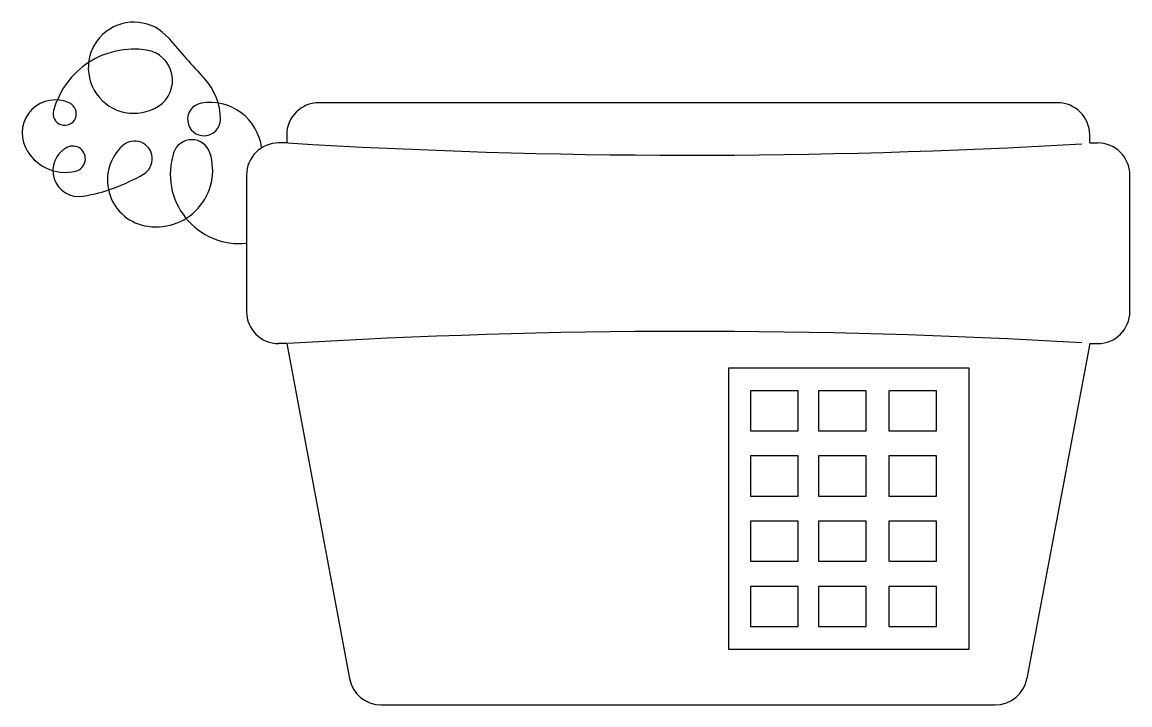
# Model space of a CAD drawing. Extents: x -39.016 to -38.74, y 33.25 to 33.42.
import ezdxf

# ---------------------------------------------------------------- set-up
doc = ezdxf.new("R2010")
doc.units = 0
doc.layers.get('0').update_dxf_attribs({"linetype": 'CONTINUOUS'})

msp = doc.modelspace()

# ---------------------------------------------------------------- linework, layer by layer
at = {"color": 0}
for p, q in [((-38.758, 33.4), (-38.942, 33.4)), ((-38.94970643781099, 33.39), (-38.952, 33.39)), ((-38.95, 33.392), (-38.95, 33.39)), ((-38.75, 33.39), (-38.75, 33.392)), ((-38.75, 33.39), (-38.748, 33.39)), ((-38.96, 33.382), (-38.96, 33.34800000000001)), ((-38.74, 33.34800000000001), (-38.74, 33.382)), ((-38.95, 33.34), (-38.952, 33.34)), ((-38.95, 33.34), (-38.93435699734734, 33.25652644599779)), ((-38.75000000000001, 33.34), (-38.76564300265267, 33.25652644599779)), ((-38.75, 33.34), (-38.748, 33.34)), ((-38.84, 33.33388864459989), (-38.84, 33.26388864459989)), ((-38.78, 33.33388864459989), (-38.84, 33.33388864459989)), ((-38.78, 33.26388864459989), (-38.78, 33.33388864459989)), ((-38.84, 33.26388864459989), (-38.78, 33.26388864459989)), ((-38.92649387846216, 33.25), (-38.77350612153785, 33.25))]:
    msp.add_line(p, q, dxfattribs=at)
for points in [[(-38.83445782129612, 33.32825693324341), (-38.83445782129612, 33.3182585754264), (-38.82257650539128, 33.3182585754264), (-38.82257650539128, 33.32825693324341)], [(-38.81757402310727, 33.32825693324341), (-38.81757402310727, 33.3182585754264), (-38.80569270720243, 33.3182585754264), (-38.80569270720243, 33.32825693324341)], [(-38.80006477447282, 33.32825693324341), (-38.80006477447282, 33.3182585754264), (-38.78818345856799, 33.3182585754264), (-38.78818345856799, 33.32825693324341)], [(-38.83445782129612, 33.31200937954038), (-38.83445782129612, 33.30201102172337), (-38.82257650539128, 33.30201102172337), (-38.82257650539128, 33.31200937954038)], [(-38.81757402310727, 33.31200937954038), (-38.81757402310727, 33.30201102172337), (-38.80569270720243, 33.30201102172337), (-38.80569270720243, 33.31200937954038)], [(-38.80006477447282, 33.31200937954038), (-38.80006477447282, 33.30201102172337), (-38.78818345856799, 33.30201102172337), (-38.78818345856799, 33.31200937954038)], [(-38.83445782129612, 33.29576182583736), (-38.83445782129612, 33.28576346802035), (-38.82257650539128, 33.28576346802035), (-38.82257650539128, 33.29576182583736)], [(-38.81757402310727, 33.29576182583736), (-38.81757402310727, 33.28576346802035), (-38.80569270720243, 33.28576346802035), (-38.80569270720243, 33.29576182583736)], [(-38.80006477447282, 33.29576182583736), (-38.80006477447282, 33.28576346802035), (-38.78818345856799, 33.28576346802035), (-38.78818345856799, 33.29576182583736)], [(-38.83445782129612, 33.27951427213434), (-38.83445782129612, 33.26951591431732), (-38.82257650539128, 33.26951591431732), (-38.82257650539128, 33.27951427213434)], [(-38.81757402310727, 33.27951427213434), (-38.81757402310727, 33.26951591431732), (-38.80569270720243, 33.26951591431732), (-38.80569270720243, 33.27951427213434)], [(-38.80006477447282, 33.27951427213434), (-38.80006477447282, 33.26951591431732), (-38.78818345856799, 33.26951591431732), (-38.78818345856799, 33.27951427213434)]]:
    msp.add_lwpolyline(points, close=True, dxfattribs=at)
for centre, radius, start, end in [((-38.98804931411845, 33.40873634533019), 0.0113562183877874, 40.19505108740169, 302.4885799483457), ((-38.77997770796053, 33.58453968082796), 0.2610416635079362, 220.1950510874021, 223.1106819558781), ((-38.98803086579586, 33.39260086990134), 0.0207627912784674, 81.3054493012046, 164.7716997185227), ((-38.98604475374406, 33.40558843140344), 0.0076242451316174, 302.4885799483628, 81.30544930120527), ((-38.98148864876819, 33.39589859793465), 0.0149875331730473, 359.8110598981535, 43.11068195588373), ((-39.00762570689947, 33.39246736745997), 0.0082549488120531, 64.08958564910957, 205.8710752115828), ((-39.0052797512789, 33.39729643829985), 0.0028862028737387, 164.7716997185243, 64.08958564914057), ((-38.97059012639098, 33.39586265854418), 0.0040889515384318, 99.7528256456701, 359.8110598981896), ((-38.9690886697083, 33.38712727651603), 0.012952431179511, 7.341873084860859, 99.75282564566959), ((-38.942, 33.392), 0.008, 90, 180), ((-38.758, 33.392), 0.008, 0, 90), ((-38.98787954882423, 33.38604851848154), 0.0044165919535137, 300.6533597684522, 132.3683485918146), ((-38.9736341129412, 33.38604268564365), 0.0047605368855135, 17.82574036610217, 162.1742596339346), ((-38.952, 33.382), 0.008, 90, 180), ((-38.84918791482323, 35.04284996531344), 1.655903675127351, 266.5198277344909, 273.3654106118995), ((-38.748, 33.382), 0.008, 0, 90), ((-39.00516165030988, 33.39366231219581), 0.0109934644315829, 205.8710752115835, 283.7564309728971), ((-39.00177789548017, 33.38311844411349), 0.0064719539807049, 117.3808360182897, 279.5123819767236), ((-39.00329963534013, 33.38605658277372), 0.0031631247333535, 283.7564309728962, 117.3808360183114), ((-38.9830371720889, 33.38073955244543), 0.0116022535667189, 132.3683485918103, 258.1614449996159), ((-38.98252482906806, 33.38318378241834), 0.0140996032681918, 258.1614449996163, 17.82574036609249), ((-38.96170513784287, 33.38220679830942), 0.0172910787148786, 162.1742596339161, 275.6593487287231), ((-39.0079409338509, 33.41989847957258), 0.0437647689767722, 279.5123819767425, 300.6533597684493), ((-38.952, 33.34800000000001), 0.008, 180, 270), ((-38.748, 33.34800000000001), 0.008, 270, 0), ((-38.84918791482323, 31.68715003468657), 1.655903675127351, 86.63458938810051, 93.4801722655091), ((-38.92649387846216, 33.258), 0.008, 190.6141590671058, 270), ((-38.77350612153785, 33.258), 0.008, 270, 349.3858409328916)]:
    msp.add_arc(centre, radius, start, end, dxfattribs=at)

doc.saveas('drawing.dxf')
